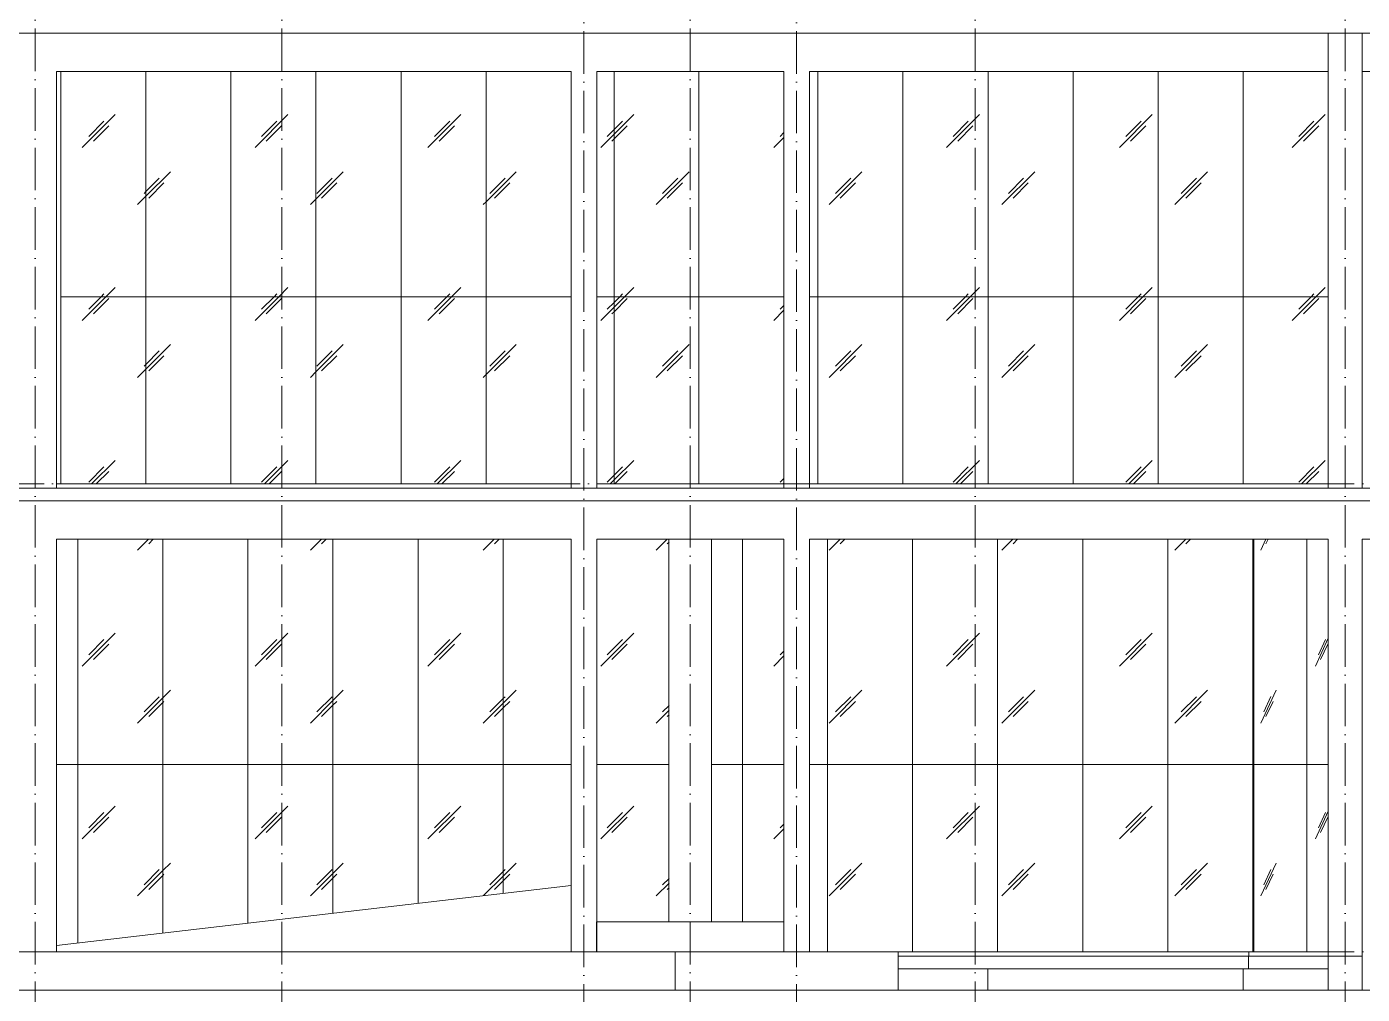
# Model space of a CAD drawing. Header units: millimetres. Extents: x -20608 to 106651, y -8981 to 93550.
# Drawn here: x 16901 to 32601, y -500 to 10875 of the extents above; entities that cross this region are included whole.
import ezdxf

# ---------------------------------------------------------------- set-up
doc = ezdxf.new("R2010")
doc.units = ezdxf.units.MM
doc.linetypes.add('Grid Line', pattern=[14, 10, -2, 0, -2])
for name, color, linetype, lineweight in [('KINH', 152, 'Continuous', 5), ('NET CAT', 3, 'Continuous', 5), ('NET CATConcrete', 3, 'Continuous', 5), ('NET THAY 1', 41, 'Continuous', 5), ('NET-THAY', 2, 'Continuous', 9), ('TRUC', 225, 'Continuous', 5)]:
    doc.layers.add(name, color=color, linetype=linetype, lineweight=lineweight)
pattern_1 = [(45, (40035.4, 1401.6), (0, 2032), [253.6, -2620.09]), (45, (39980.2, 1456.7), (0, 2032), [253.6, -2620.09]), (45, (39904.4, 1325.7), (0, 2032), [546.2, -2327.48]), (45, (38653.7, 2763), (0, 2032), [253.6, -2620.09]), (45, (38598.5, 2818.2), (0, 2032), [253.6, -2620.09]), (45, (38522.6, 2687.1), (0, 2032), [546.2, -2327.48])]
pattern_2 = [(65.059, (16044.06, 1401.56), (-0.013, 2032), [197.76, -2043.23]), (65.059, (16018.4, 1456.7), (-0.013, 2032), [197.76, -2043.23]), (65.059, (15983.1, 1325.7), (-0.013, 2032), [425.95, -1815.05]), (65.059, (15401.45, 2763), (-0.013, 2032), [197.76, -2043.235]), (65.059, (15375.8, 2818.2), (-0.013, 2032), [197.76, -2043.235]), (65.059, (15340.5, 2687.1), (-0.013, 2032), [425.95, -1815.05])]
pattern_3 = [(48.482, (55890.3, 1401.6), (0.009, 2032), [239.49, -2474.37]), (48.482, (55841.4, 1456.7), (0.009, 2032), [239.49, -2474.37]), (48.482, (55774.3, 1325.7), (0.009, 2032), [515.82, -2198.03]), (48.482, (54667, 2763), (0.009, 2032), [239.49, -2474.37]), (48.482, (54618.2, 2818.2), (0.009, 2032), [239.49, -2474.37]), (48.482, (54551, 2687.1), (0.009, 2032), [515.82, -2198.03])]

# ---------------------------------------------------------------- blocks, each defined once
blk = doc.blocks.new('Railing - Railing-489137-MẶT ĐỨNG 1-14')
at = {"layer": 'NET THAY 1', "color": 7}
for p, q in [((17251, 74), (23301, 780)), ((16617, 0), (16751, 16))]:
    blk.add_line(p, q, dxfattribs=at)
blk = doc.blocks.new('ALC1807-ASCENT PLAZA-TANG HAM_rvt-1-MẶT ĐỨNG 1-14')
at = {"lineweight": 5}
blk.add_blockref('Railing - Railing-489137-MẶT ĐỨNG 1-14', (0, 0), dxfattribs=at)
blk = doc.blocks.new('System Panel - Glazed-V90-MẶT ĐỨNG 1-14')
at = {"layer": 'KINH'}
h = blk.add_hatch(dxfattribs=at)
h.set_pattern_fill('FP_3', color=256, style=0, pattern_type=2)
h.set_pattern_definition(pattern_1)
h.paths.add_polyline_path([(32201, 5500), (32201, 7700), (31201, 7700), (31201, 5500)], flags=0)
at = {"layer": 'KINH', "color": 7}
for p, q in [((32201, 7700), (31201, 7700)), ((31201, 7700), (31201, 5500))]:
    blk.add_line(p, q, dxfattribs=at)
blk = doc.blocks.new('System Panel - Glazed-V91-MẶT ĐỨNG 1-14')
at = {"layer": 'KINH'}
h = blk.add_hatch(dxfattribs=at)
h.set_pattern_fill('FP_3', color=256, style=0, pattern_type=2)
h.set_pattern_definition(pattern_1)
h.paths.add_polyline_path([(31201, 5500), (31201, 7700), (30201, 7700), (30201, 5500)], flags=0)
at = {"layer": 'KINH', "color": 7}
for p, q in [((31201, 7700), (30201, 7700)), ((30201, 7700), (30201, 5500)), ((31201, 5500), (31201, 7700))]:
    blk.add_line(p, q, dxfattribs=at)
blk = doc.blocks.new('System Panel - Glazed-V92-MẶT ĐỨNG 1-14')
at = {"layer": 'KINH'}
h = blk.add_hatch(dxfattribs=at)
h.set_pattern_fill('FP_3', color=256, style=0, pattern_type=2)
h.set_pattern_definition(pattern_1)
h.paths.add_polyline_path([(29201, 5500), (30201, 5500), (30201, 7700), (29201, 7700)], flags=0)
at = {"layer": 'KINH', "color": 7}
for p, q in [((30201, 7700), (29201, 7700)), ((29201, 7700), (29201, 5500)), ((30201, 5500), (30201, 7700))]:
    blk.add_line(p, q, dxfattribs=at)
blk = doc.blocks.new('System Panel - Glazed-V93-MẶT ĐỨNG 1-14')
at = {"layer": 'KINH'}
h = blk.add_hatch(dxfattribs=at)
h.set_pattern_fill('FP_3', color=256, style=0, pattern_type=2)
h.set_pattern_definition(pattern_1)
h.paths.add_polyline_path([(29201, 5500), (29201, 7700), (28201, 7700), (28201, 5500)], flags=0)
at = {"layer": 'KINH', "color": 7}
for p, q in [((29201, 7700), (28201, 7700)), ((28201, 7700), (28201, 5500)), ((29201, 5500), (29201, 7700))]:
    blk.add_line(p, q, dxfattribs=at)
blk = doc.blocks.new('System Panel - Glazed-V94-MẶT ĐỨNG 1-14')
at = {"layer": 'KINH'}
h = blk.add_hatch(dxfattribs=at)
h.set_pattern_fill('FP_3', color=256, style=0, pattern_type=2)
h.set_pattern_definition(pattern_1)
h.paths.add_polyline_path([(28201, 5500), (28201, 7700), (27201, 7700), (27201, 5500)], flags=0)
at = {"layer": 'KINH', "color": 7}
for p, q in [((28201, 7700), (27201, 7700)), ((27201, 7700), (27201, 5500)), ((28201, 5500), (28201, 7700))]:
    blk.add_line(p, q, dxfattribs=at)
blk = doc.blocks.new('System Panel - Glazed-V95-MẶT ĐỨNG 1-14')
at = {"layer": 'KINH'}
h = blk.add_hatch(dxfattribs=at)
h.set_pattern_fill('FP_3', color=256, style=0, pattern_type=2)
h.set_pattern_definition(pattern_1)
h.paths.add_polyline_path([(26201, 5500), (27201, 5500), (27201, 7700), (26201, 7700)], flags=0)
at = {"layer": 'KINH', "color": 7}
for p, q in [((27201, 7700), (26201, 7700)), ((26201, 7700), (26201, 5500)), ((27201, 5500), (27201, 7700))]:
    blk.add_line(p, q, dxfattribs=at)
blk = doc.blocks.new('System Panel - Glazed-562270-MẶT ĐỨNG 1-14')
at = {"layer": 'KINH', "color": 7}
for p, q in [((26201, 7700), (26101, 7700)), ((26201, 5500), (26201, 7700))]:
    blk.add_line(p, q, dxfattribs=at)
blk = doc.blocks.new('System Panel - Glazed-V96-MẶT ĐỨNG 1-14')
at = {"layer": 'KINH'}
h = blk.add_hatch(dxfattribs=at)
h.set_pattern_fill('FP_3', color=256, style=0, pattern_type=2)
h.set_pattern_definition(pattern_1)
h.paths.add_polyline_path([(25801, 5500), (25801, 7700), (24801, 7700), (24801, 5500)], flags=0)
at = {"layer": 'KINH', "color": 7}
for p, q in [((25801, 7700), (24801, 7700)), ((24801, 7700), (24801, 5500))]:
    blk.add_line(p, q, dxfattribs=at)
blk = doc.blocks.new('System Panel - Glazed-616671-MẶT ĐỨNG 1-14')
at = {"layer": 'KINH'}
h = blk.add_hatch(dxfattribs=at)
h.set_pattern_fill('FP_3', color=256, style=0, pattern_type=2)
h.set_pattern_definition(pattern_1)
h.paths.add_polyline_path([(24801, 5500), (24801, 7700), (23806, 7700), (23806, 5500)], flags=0)
at = {"layer": 'KINH', "color": 7}
for p, q in [((24801, 7700), (23806, 7700)), ((23806, 7700), (23806, 5500)), ((24801, 5500), (24801, 7700))]:
    blk.add_line(p, q, dxfattribs=at)
blk = doc.blocks.new('System Panel - Glazed-616675-MẶT ĐỨNG 1-14')
at = {"layer": 'KINH'}
h = blk.add_hatch(dxfattribs=at)
h.set_pattern_fill('FP_3', color=256, style=0, pattern_type=2)
h.set_pattern_definition(pattern_1)
h.paths.add_polyline_path([(23806, 5500), (23806, 7700), (23601, 7700), (23601, 5500)], flags=0)
at = {"layer": 'KINH', "color": 7}
for p, q in [((23806, 7700), (23601, 7700)), ((23806, 5500), (23806, 7700))]:
    blk.add_line(p, q, dxfattribs=at)
blk = doc.blocks.new('System Panel - Glazed-V97-MẶT ĐỨNG 1-14')
at = {"layer": 'KINH'}
h = blk.add_hatch(dxfattribs=at)
h.set_pattern_fill('FP_3', color=256, style=0, pattern_type=2)
h.set_pattern_definition(pattern_1)
h.paths.add_polyline_path([(23301, 5500), (23301, 7700), (22301, 7700), (22301, 5500)], flags=0)
at = {"layer": 'KINH', "color": 7}
for p, q in [((23301, 7700), (22301, 7700)), ((22301, 7700), (22301, 5500))]:
    blk.add_line(p, q, dxfattribs=at)
blk = doc.blocks.new('System Panel - Glazed-V98-MẶT ĐỨNG 1-14')
at = {"layer": 'KINH'}
h = blk.add_hatch(dxfattribs=at)
h.set_pattern_fill('FP_3', color=256, style=0, pattern_type=2)
h.set_pattern_definition(pattern_1)
h.paths.add_polyline_path([(22301, 5500), (22301, 7700), (21301, 7700), (21301, 5500)], flags=0)
at = {"layer": 'KINH', "color": 7}
for p, q in [((22301, 7700), (21301, 7700)), ((21301, 7700), (21301, 5500)), ((22301, 5500), (22301, 7700))]:
    blk.add_line(p, q, dxfattribs=at)
blk = doc.blocks.new('System Panel - Glazed-V99-MẶT ĐỨNG 1-14')
at = {"layer": 'KINH'}
h = blk.add_hatch(dxfattribs=at)
h.set_pattern_fill('FP_3', color=256, style=0, pattern_type=2)
h.set_pattern_definition(pattern_1)
h.paths.add_polyline_path([(21301, 5500), (21301, 7700), (20301, 7700), (20301, 5500)], flags=0)
at = {"layer": 'KINH', "color": 7}
for p, q in [((21301, 7700), (20301, 7700)), ((20301, 7700), (20301, 5500)), ((21301, 5500), (21301, 7700))]:
    blk.add_line(p, q, dxfattribs=at)
blk = doc.blocks.new('System Panel - Glazed-V100-MẶT ĐỨNG 1-14')
at = {"layer": 'KINH'}
h = blk.add_hatch(dxfattribs=at)
h.set_pattern_fill('FP_3', color=256, style=0, pattern_type=2)
h.set_pattern_definition(pattern_1)
h.paths.add_polyline_path([(20301, 5500), (20301, 7700), (19301, 7700), (19301, 5500)], flags=0)
at = {"layer": 'KINH', "color": 7}
for p, q in [((20301, 7700), (19301, 7700)), ((19301, 7700), (19301, 5500)), ((20301, 5500), (20301, 7700))]:
    blk.add_line(p, q, dxfattribs=at)
blk = doc.blocks.new('System Panel - Glazed-V101-MẶT ĐỨNG 1-14')
at = {"layer": 'KINH'}
h = blk.add_hatch(dxfattribs=at)
h.set_pattern_fill('FP_3', color=256, style=0, pattern_type=2)
h.set_pattern_definition(pattern_1)
h.paths.add_polyline_path([(19301, 5500), (19301, 7700), (18301, 7700), (18301, 5500)], flags=0)
at = {"layer": 'KINH', "color": 7}
for p, q in [((19301, 7700), (18301, 7700)), ((18301, 7700), (18301, 5500)), ((19301, 5500), (19301, 7700))]:
    blk.add_line(p, q, dxfattribs=at)
blk = doc.blocks.new('System Panel - Glazed-V102-MẶT ĐỨNG 1-14')
at = {"layer": 'KINH'}
h = blk.add_hatch(dxfattribs=at)
h.set_pattern_fill('FP_3', color=256, style=0, pattern_type=2)
h.set_pattern_definition(pattern_1)
h.paths.add_polyline_path([(18301, 5500), (18301, 7700), (17301, 7700), (17301, 5500)], flags=0)
at = {"layer": 'KINH', "color": 7}
for p, q in [((18301, 7700), (17301, 7700)), ((17301, 7700), (17301, 5500)), ((18301, 5500), (18301, 7700))]:
    blk.add_line(p, q, dxfattribs=at)
blk = doc.blocks.new('System Panel - Glazed-V125-MẶT ĐỨNG 1-14')
at = {"layer": 'KINH'}
h = blk.add_hatch(dxfattribs=at)
h.set_pattern_fill('FP_3', color=256, style=0, pattern_type=2)
h.set_pattern_definition(pattern_1)
h.paths.add_polyline_path([(23301, 7700), (23301, 10350), (22301, 10350), (22301, 7700)], flags=0)
at = {"layer": 'KINH', "color": 7}
for p, q in [((22301, 10350), (22301, 7700)), ((22301, 7700), (23301, 7700))]:
    blk.add_line(p, q, dxfattribs=at)
blk = doc.blocks.new('System Panel - Glazed-V126-MẶT ĐỨNG 1-14')
at = {"layer": 'KINH'}
h = blk.add_hatch(dxfattribs=at)
h.set_pattern_fill('FP_3', color=256, style=0, pattern_type=2)
h.set_pattern_definition(pattern_1)
h.paths.add_polyline_path([(22301, 7700), (22301, 10350), (21301, 10350), (21301, 7700)], flags=0)
at = {"layer": 'KINH', "color": 7}
for p, q in [((21301, 10350), (21301, 7700)), ((22301, 7700), (22301, 10350)), ((21301, 7700), (22301, 7700))]:
    blk.add_line(p, q, dxfattribs=at)
blk = doc.blocks.new('System Panel - Glazed-V127-MẶT ĐỨNG 1-14')
at = {"layer": 'KINH'}
h = blk.add_hatch(dxfattribs=at)
h.set_pattern_fill('FP_3', color=256, style=0, pattern_type=2)
h.set_pattern_definition(pattern_1)
h.paths.add_polyline_path([(21301, 7700), (21301, 10350), (20301, 10350), (20301, 7700)], flags=0)
at = {"layer": 'KINH', "color": 7}
for p, q in [((20301, 10350), (20301, 7700)), ((21301, 7700), (21301, 10350)), ((20301, 7700), (21301, 7700))]:
    blk.add_line(p, q, dxfattribs=at)
blk = doc.blocks.new('System Panel - Glazed-V128-MẶT ĐỨNG 1-14')
at = {"layer": 'KINH'}
h = blk.add_hatch(dxfattribs=at)
h.set_pattern_fill('FP_3', color=256, style=0, pattern_type=2)
h.set_pattern_definition(pattern_1)
h.paths.add_polyline_path([(20301, 7700), (20301, 10350), (19301, 10350), (19301, 7700)], flags=0)
at = {"layer": 'KINH', "color": 7}
for p, q in [((19301, 10350), (19301, 7700)), ((20301, 7700), (20301, 10350)), ((19301, 7700), (20301, 7700))]:
    blk.add_line(p, q, dxfattribs=at)
blk = doc.blocks.new('System Panel - Glazed-V129-MẶT ĐỨNG 1-14')
at = {"layer": 'KINH'}
h = blk.add_hatch(dxfattribs=at)
h.set_pattern_fill('FP_3', color=256, style=0, pattern_type=2)
h.set_pattern_definition(pattern_1)
h.paths.add_polyline_path([(19301, 7700), (19301, 10350), (18301, 10350), (18301, 7700)], flags=0)
at = {"layer": 'KINH', "color": 7}
for p, q in [((18301, 10350), (18301, 7700)), ((19301, 7700), (19301, 10350)), ((18301, 7700), (19301, 7700))]:
    blk.add_line(p, q, dxfattribs=at)
blk = doc.blocks.new('System Panel - Glazed-V130-MẶT ĐỨNG 1-14')
at = {"layer": 'KINH'}
h = blk.add_hatch(dxfattribs=at)
h.set_pattern_fill('FP_3', color=256, style=0, pattern_type=2)
h.set_pattern_definition(pattern_1)
h.paths.add_polyline_path([(18301, 7700), (18301, 10350), (17301, 10350), (17301, 7700)], flags=0)
at = {"layer": 'KINH', "color": 7}
for p, q in [((17301, 10350), (17301, 7700)), ((18301, 7700), (18301, 10350)), ((17301, 7700), (18301, 7700))]:
    blk.add_line(p, q, dxfattribs=at)
blk = doc.blocks.new('System Panel - Glazed-V131-MẶT ĐỨNG 1-14')
at = {"layer": 'KINH'}
h = blk.add_hatch(dxfattribs=at)
h.set_pattern_fill('FP_3', color=256, style=0, pattern_type=2)
h.set_pattern_definition(pattern_1)
h.paths.add_polyline_path([(24801, 7700), (25801, 7700), (25801, 10350), (24801, 10350), (24801, 8134)], flags=0)
at = {"layer": 'KINH', "color": 7}
for p, q in [((24801, 10350), (24801, 7700)), ((24801, 7700), (25801, 7700))]:
    blk.add_line(p, q, dxfattribs=at)
blk = doc.blocks.new('System Panel - Glazed-616672-MẶT ĐỨNG 1-14')
at = {"layer": 'KINH'}
h = blk.add_hatch(dxfattribs=at)
h.set_pattern_fill('FP_3', color=256, style=0, pattern_type=2)
h.set_pattern_definition(pattern_1)
h.paths.add_polyline_path([(24801, 7700), (24801, 10350), (23806, 10350), (23806, 7700)], flags=0)
at = {"layer": 'KINH', "color": 7}
for p, q in [((23806, 10350), (23806, 7700)), ((24801, 7700), (24801, 10350)), ((23806, 7700), (24801, 7700))]:
    blk.add_line(p, q, dxfattribs=at)
blk = doc.blocks.new('System Panel - Glazed-616676-MẶT ĐỨNG 1-14')
at = {"layer": 'KINH'}
h = blk.add_hatch(dxfattribs=at)
h.set_pattern_fill('FP_3', color=256, style=0, pattern_type=2)
h.set_pattern_definition(pattern_1)
h.paths.add_polyline_path([(23601, 7700), (23806, 7700), (23806, 10350), (23601, 10350), (23601, 8134)], flags=0)
at = {"layer": 'KINH', "color": 7}
for p, q in [((23806, 7700), (23806, 10350)), ((23601, 7700), (23806, 7700))]:
    blk.add_line(p, q, dxfattribs=at)
blk = doc.blocks.new('System Panel - Glazed-V132-MẶT ĐỨNG 1-14')
at = {"layer": 'KINH'}
h = blk.add_hatch(dxfattribs=at)
h.set_pattern_fill('FP_3', color=256, style=0, pattern_type=2)
h.set_pattern_definition(pattern_1)
h.paths.add_polyline_path([(31201, 7700), (32201, 7700), (32201, 10350), (31201, 10350), (31201, 8134)], flags=0)
at = {"layer": 'KINH', "color": 7}
for p, q in [((31201, 10350), (31201, 7700)), ((31201, 7700), (32201, 7700))]:
    blk.add_line(p, q, dxfattribs=at)
blk = doc.blocks.new('System Panel - Glazed-V133-MẶT ĐỨNG 1-14')
at = {"layer": 'KINH'}
h = blk.add_hatch(dxfattribs=at)
h.set_pattern_fill('FP_3', color=256, style=0, pattern_type=2)
h.set_pattern_definition(pattern_1)
h.paths.add_polyline_path([(31201, 7700), (31201, 10350), (30201, 10350), (30201, 7700)], flags=0)
at = {"layer": 'KINH', "color": 7}
for p, q in [((30201, 10350), (30201, 7700)), ((31201, 7700), (31201, 10350)), ((30201, 7700), (31201, 7700))]:
    blk.add_line(p, q, dxfattribs=at)
blk = doc.blocks.new('System Panel - Glazed-V134-MẶT ĐỨNG 1-14')
at = {"layer": 'KINH'}
h = blk.add_hatch(dxfattribs=at)
h.set_pattern_fill('FP_3', color=256, style=0, pattern_type=2)
h.set_pattern_definition(pattern_1)
h.paths.add_polyline_path([(29749, 7700), (30201, 7700), (30201, 10350), (29201, 10350), (29201, 7700)], flags=0)
at = {"layer": 'KINH', "color": 7}
for p, q in [((29201, 10350), (29201, 7700)), ((30201, 7700), (30201, 10350)), ((29201, 7700), (30201, 7700))]:
    blk.add_line(p, q, dxfattribs=at)
blk = doc.blocks.new('System Panel - Glazed-V135-MẶT ĐỨNG 1-14')
at = {"layer": 'KINH'}
h = blk.add_hatch(dxfattribs=at)
h.set_pattern_fill('FP_3', color=256, style=0, pattern_type=2)
h.set_pattern_definition(pattern_1)
h.paths.add_polyline_path([(29201, 7700), (29201, 10350), (28201, 10350), (28201, 7700)], flags=0)
at = {"layer": 'KINH', "color": 7}
for p, q in [((28201, 10350), (28201, 7700)), ((29201, 7700), (29201, 10350)), ((28201, 7700), (29201, 7700))]:
    blk.add_line(p, q, dxfattribs=at)
blk = doc.blocks.new('System Panel - Glazed-V136-MẶT ĐỨNG 1-14')
at = {"layer": 'KINH'}
h = blk.add_hatch(dxfattribs=at)
h.set_pattern_fill('FP_3', color=256, style=0, pattern_type=2)
h.set_pattern_definition(pattern_1)
h.paths.add_polyline_path([(28201, 7700), (28201, 10350), (27201, 10350), (27201, 7700)], flags=0)
at = {"layer": 'KINH', "color": 7}
for p, q in [((27201, 10350), (27201, 7700)), ((28201, 7700), (28201, 10350)), ((27201, 7700), (28201, 7700))]:
    blk.add_line(p, q, dxfattribs=at)
blk = doc.blocks.new('System Panel - Glazed-V137-MẶT ĐỨNG 1-14')
at = {"layer": 'KINH'}
h = blk.add_hatch(dxfattribs=at)
h.set_pattern_fill('FP_3', color=256, style=0, pattern_type=2)
h.set_pattern_definition(pattern_1)
h.paths.add_polyline_path([(27201, 7700), (27201, 10350), (26201, 10350), (26201, 7700), (26569, 7700)], flags=0)
at = {"layer": 'KINH', "color": 7}
for p, q in [((26201, 10350), (26201, 7700)), ((27201, 7700), (27201, 10350)), ((26201, 7700), (27201, 7700))]:
    blk.add_line(p, q, dxfattribs=at)
blk = doc.blocks.new('System Panel - Glazed-562271-MẶT ĐỨNG 1-14')
at = {"layer": 'KINH', "color": 7}
for p, q in [((26201, 7700), (26201, 10350)), ((26101, 7700), (26201, 7700))]:
    blk.add_line(p, q, dxfattribs=at)
blk = doc.blocks.new('System Panel - Glazed-397408-MẶT ĐỨNG 1-14')
at = {"layer": 'KINH'}
h = blk.add_hatch(dxfattribs=at)
h.set_pattern_fill('FP_10', color=256, style=0, pattern_type=2)
h.set_pattern_definition(pattern_2)
h.paths.add_polyline_path([(32201, 0), (32201, 2200), (31950, 2200), (31950, 0)], flags=0)
at = {"layer": 'KINH', "color": 7}
for p, q in [((32201, 2200), (31950, 2200)), ((31950, 2200), (31950, 0)), ((31950, 0), (32201, 0))]:
    blk.add_line(p, q, dxfattribs=at)
blk = doc.blocks.new('System Panel - Glazed-617959-MẶT ĐỨNG 1-14')
at = {"layer": 'KINH'}
h = blk.add_hatch(dxfattribs=at)
h.set_pattern_fill('FP_13', color=256, style=0, pattern_type=2)
h.set_pattern_definition(pattern_3)
h.paths.add_polyline_path([(31325, 0), (31325, 2200), (31314, 2200), (31314, 0)], flags=0)
h = blk.add_hatch(dxfattribs=at)
h.set_pattern_fill('FP_10', color=256, style=0, pattern_type=2)
h.set_pattern_definition(pattern_2)
h.paths.add_polyline_path([(31950, 0), (31950, 2200), (31325, 2200), (31325, 0)], flags=0)
at = {"layer": 'KINH', "color": 7}
for p, q in [((31325, 2200), (31314, 2200)), ((31950, 2200), (31325, 2200)), ((31325, 2200), (31325, 0)), ((31950, 0), (31950, 2200)), ((31325, 0), (31314, 0)), ((31325, 0), (31950, 0))]:
    blk.add_line(p, q, dxfattribs=at)
blk = doc.blocks.new('System Panel - Glazed-V340-MẶT ĐỨNG 1-14')
at = {"layer": 'KINH'}
h = blk.add_hatch(dxfattribs=at)
h.set_pattern_fill('FP_3', color=256, style=0, pattern_type=2)
h.set_pattern_definition(pattern_1)
h.paths.add_polyline_path([(31307, 0), (31314, 0), (31314, 2200), (30314, 2200), (30314, 0), (31267, 0)], flags=0)
at = {"layer": 'KINH', "color": 7}
for p, q in [((31314, 2200), (30314, 2200)), ((30314, 2200), (30314, 0)), ((31314, 0), (31314, 2200)), ((31307, 0), (31314, 0))]:
    blk.add_line(p, q, dxfattribs=at)
blk = doc.blocks.new('System Panel - Glazed-V341-MẶT ĐỨNG 1-14')
at = {"layer": 'KINH'}
h = blk.add_hatch(dxfattribs=at)
h.set_pattern_fill('FP_3', color=256, style=0, pattern_type=2)
h.set_pattern_definition(pattern_1)
h.paths.add_polyline_path([(30314, 0), (30314, 2200), (29314, 2200), (29314, 0), (29749, 0)], flags=0)
at = {"layer": 'KINH', "color": 7}
for p, q in [((30314, 2200), (29314, 2200)), ((29314, 2200), (29314, 0)), ((30314, 0), (30314, 2200))]:
    blk.add_line(p, q, dxfattribs=at)
blk = doc.blocks.new('System Panel - Glazed-V342-MẶT ĐỨNG 1-14')
at = {"layer": 'KINH'}
h = blk.add_hatch(dxfattribs=at)
h.set_pattern_fill('FP_3', color=256, style=0, pattern_type=2)
h.set_pattern_definition(pattern_1)
h.paths.add_polyline_path([(29314, 0), (29314, 2200), (28314, 2200), (28314, 0)], flags=0)
at = {"layer": 'KINH', "color": 7}
for p, q in [((29314, 2200), (28314, 2200)), ((28314, 2200), (28314, 0)), ((29314, 0), (29314, 2200))]:
    blk.add_line(p, q, dxfattribs=at)
blk = doc.blocks.new('System Panel - Glazed-V343-MẶT ĐỨNG 1-14')
at = {"layer": 'KINH'}
h = blk.add_hatch(dxfattribs=at)
h.set_pattern_fill('FP_3', color=256, style=0, pattern_type=2)
h.set_pattern_definition(pattern_1)
h.paths.add_polyline_path([(27314, 0), (28314, 0), (28314, 2200), (27314, 2200), (27314, 1612)], flags=0)
at = {"layer": 'KINH', "color": 7}
for p, q in [((28314, 2200), (27314, 2200)), ((27314, 2200), (27314, 0)), ((28314, 0), (28314, 2200))]:
    blk.add_line(p, q, dxfattribs=at)
blk = doc.blocks.new('System Panel - Glazed-V344-MẶT ĐỨNG 1-14')
at = {"layer": 'KINH'}
h = blk.add_hatch(dxfattribs=at)
h.set_pattern_fill('FP_3', color=256, style=0, pattern_type=2)
h.set_pattern_definition(pattern_1)
h.paths.add_polyline_path([(26997, 0), (27314, 0), (27314, 2200), (26314, 2200), (26314, 0), (26957, 0)], flags=0)
at = {"layer": 'KINH', "color": 7}
for p, q in [((27314, 2200), (26314, 2200)), ((26314, 2200), (26314, 0)), ((27314, 0), (27314, 2200))]:
    blk.add_line(p, q, dxfattribs=at)
blk = doc.blocks.new('System Panel - Glazed-V345-MẶT ĐỨNG 1-14')
at = {"layer": 'KINH'}
h = blk.add_hatch(dxfattribs=at)
h.set_pattern_fill('FP_3', color=256, style=0, pattern_type=2)
h.set_pattern_definition(pattern_1)
h.paths.add_polyline_path([(26314, 0), (26314, 2200), (26101, 2200), (26101, 0), (26237, 0)], flags=0)
h.paths.add_polyline_path([(25314, 350), (25801, 350), (25801, 2200), (25314, 2200), (25314, 1612)], flags=0)
at = {"layer": 'KINH', "color": 7}
for p, q in [((25801, 2200), (25314, 2200)), ((25314, 2200), (25314, 350)), ((26314, 2200), (26101, 2200)), ((26314, 0), (26314, 2200))]:
    blk.add_line(p, q, dxfattribs=at)
blk = doc.blocks.new('System Panel - Glazed-617960-MẶT ĐỨNG 1-14')
at = {"layer": 'KINH', "color": 7}
for p, q in [((25314, 2200), (24951, 2200)), ((25314, 350), (25314, 2200))]:
    blk.add_line(p, q, dxfattribs=at)
blk = doc.blocks.new('System Panel - Glazed-V346-MẶT ĐỨNG 1-14')
at = {"layer": 'KINH'}
h = blk.add_hatch(dxfattribs=at)
h.set_pattern_fill('FP_3', color=256, style=0, pattern_type=2)
h.set_pattern_definition(pattern_1)
h.paths.add_polyline_path([(24451, 350), (24451, 2200), (23601, 2200), (23601, 350)], flags=0)
at = {"layer": 'KINH', "color": 7}
blk.add_line((24451, 2200), (23601, 2200), dxfattribs=at)
blk = doc.blocks.new('System Panel - Glazed-V347-MẶT ĐỨNG 1-14')
at = {"layer": 'KINH'}
h = blk.add_hatch(dxfattribs=at)
h.set_pattern_fill('FP_3', color=256, style=0, pattern_type=2)
h.set_pattern_definition(pattern_1)
h.paths.add_polyline_path([(22501, 687), (23301, 780), (23301, 2200), (22501, 2200), (22501, 815)], flags=0)
at = {"layer": 'KINH', "color": 7}
for p, q in [((23301, 2200), (22501, 2200)), ((22501, 2200), (22501, 687))]:
    blk.add_line(p, q, dxfattribs=at)
blk = doc.blocks.new('System Panel - Glazed-V348-MẶT ĐỨNG 1-14')
at = {"layer": 'KINH'}
h = blk.add_hatch(dxfattribs=at)
h.set_pattern_fill('FP_3', color=256, style=0, pattern_type=2)
h.set_pattern_definition(pattern_1)
h.paths.add_polyline_path([(21501, 570), (22501, 687), (22501, 2200), (21501, 2200), (21501, 815)], flags=0)
at = {"layer": 'KINH', "color": 7}
for p, q in [((22501, 2200), (21501, 2200)), ((21501, 2200), (21501, 570)), ((22501, 687), (22501, 2200))]:
    blk.add_line(p, q, dxfattribs=at)
blk = doc.blocks.new('System Panel - Glazed-V349-MẶT ĐỨNG 1-14')
at = {"layer": 'KINH'}
h = blk.add_hatch(dxfattribs=at)
h.set_pattern_fill('FP_3', color=256, style=0, pattern_type=2)
h.set_pattern_definition(pattern_1)
h.paths.add_polyline_path([(20501, 454), (21501, 570), (21501, 2200), (20501, 2200), (20501, 815)], flags=0)
at = {"layer": 'KINH', "color": 7}
for p, q in [((21501, 2200), (20501, 2200)), ((20501, 2200), (20501, 454)), ((21501, 570), (21501, 2200))]:
    blk.add_line(p, q, dxfattribs=at)
blk = doc.blocks.new('System Panel - Glazed-V350-MẶT ĐỨNG 1-14')
at = {"layer": 'KINH'}
h = blk.add_hatch(dxfattribs=at)
h.set_pattern_fill('FP_3', color=256, style=0, pattern_type=2)
h.set_pattern_definition(pattern_1)
h.paths.add_polyline_path([(19501, 337), (20501, 454), (20501, 2200), (19501, 2200), (19501, 815)], flags=0)
at = {"layer": 'KINH', "color": 7}
for p, q in [((20501, 2200), (19501, 2200)), ((19501, 2200), (19501, 337)), ((20501, 454), (20501, 2200))]:
    blk.add_line(p, q, dxfattribs=at)
blk = doc.blocks.new('System Panel - Glazed-V351-MẶT ĐỨNG 1-14')
at = {"layer": 'KINH'}
h = blk.add_hatch(dxfattribs=at)
h.set_pattern_fill('FP_3', color=256, style=0, pattern_type=2)
h.set_pattern_definition(pattern_1)
h.paths.add_polyline_path([(18501, 220), (19501, 337), (19501, 2200), (18501, 2200), (18501, 815)], flags=0)
at = {"layer": 'KINH', "color": 7}
for p, q in [((19501, 2200), (18501, 2200)), ((18501, 2200), (18501, 220)), ((19501, 337), (19501, 2200))]:
    blk.add_line(p, q, dxfattribs=at)
blk = doc.blocks.new('System Panel - Glazed-V352-MẶT ĐỨNG 1-14')
at = {"layer": 'KINH'}
h = blk.add_hatch(dxfattribs=at)
h.set_pattern_fill('FP_3', color=256, style=0, pattern_type=2)
h.set_pattern_definition(pattern_1)
h.paths.add_polyline_path([(17501, 103), (18501, 220), (18501, 2200), (17501, 2200), (17501, 815)], flags=0)
at = {"layer": 'KINH', "color": 7}
for p, q in [((18501, 2200), (17501, 2200)), ((17501, 2200), (17501, 103)), ((18501, 220), (18501, 2200))]:
    blk.add_line(p, q, dxfattribs=at)
blk = doc.blocks.new('System Panel - Glazed-584471-MẶT ĐỨNG 1-14')
at = {"layer": 'KINH', "color": 7}
for p, q in [((17501, 2200), (17251, 2200)), ((17501, 103), (17501, 2200))]:
    blk.add_line(p, q, dxfattribs=at)
blk = doc.blocks.new('System Panel - Glazed-587544-MẶT ĐỨNG 1-14')
at = {"layer": 'KINH'}
h = blk.add_hatch(dxfattribs=at)
h.set_pattern_fill('FP_10', color=256, style=0, pattern_type=2)
h.set_pattern_definition(pattern_2)
h.paths.add_polyline_path([(32201, 2200), (32201, 4850), (31950, 4850), (31950, 2200)], flags=0)
at = {"layer": 'KINH', "color": 7}
for p, q in [((31950, 4850), (31950, 2200)), ((31950, 2200), (32201, 2200))]:
    blk.add_line(p, q, dxfattribs=at)
blk = doc.blocks.new('System Panel - Glazed-617961-MẶT ĐỨNG 1-14')
at = {"layer": 'KINH'}
h = blk.add_hatch(dxfattribs=at)
h.set_pattern_fill('FP_13', color=256, style=0, pattern_type=2)
h.set_pattern_definition(pattern_3)
h.paths.add_polyline_path([(31325, 2200), (31325, 4850), (31314, 4850), (31314, 2200)], flags=0)
h = blk.add_hatch(dxfattribs=at)
h.set_pattern_fill('FP_10', color=256, style=0, pattern_type=2)
h.set_pattern_definition(pattern_2)
h.paths.add_polyline_path([(31950, 2200), (31950, 4850), (31325, 4850), (31325, 2200)], flags=0)
at = {"layer": 'KINH', "color": 7}
for p, q in [((31325, 4850), (31325, 2200)), ((31950, 2200), (31950, 4850)), ((31325, 2200), (31314, 2200)), ((31325, 2200), (31950, 2200))]:
    blk.add_line(p, q, dxfattribs=at)
blk = doc.blocks.new('System Panel - Glazed-V363-MẶT ĐỨNG 1-14')
at = {"layer": 'KINH'}
h = blk.add_hatch(dxfattribs=at)
h.set_pattern_fill('FP_3', color=256, style=0, pattern_type=2)
h.set_pattern_definition(pattern_1)
h.paths.add_polyline_path([(31314, 2200), (31314, 4850), (30314, 4850), (30314, 2200)], flags=0)
at = {"layer": 'KINH', "color": 7}
for p, q in [((30314, 4850), (30314, 2200)), ((31314, 2200), (31314, 4850)), ((30314, 2200), (31314, 2200))]:
    blk.add_line(p, q, dxfattribs=at)
blk = doc.blocks.new('System Panel - Glazed-V364-MẶT ĐỨNG 1-14')
at = {"layer": 'KINH'}
h = blk.add_hatch(dxfattribs=at)
h.set_pattern_fill('FP_3', color=256, style=0, pattern_type=2)
h.set_pattern_definition(pattern_1)
h.paths.add_polyline_path([(30314, 2200), (30314, 4850), (29314, 4850), (29314, 2200), (29749, 2200)], flags=0)
at = {"layer": 'KINH', "color": 7}
for p, q in [((29314, 4850), (29314, 2200)), ((30314, 2200), (30314, 4850)), ((29314, 2200), (30314, 2200))]:
    blk.add_line(p, q, dxfattribs=at)
blk = doc.blocks.new('System Panel - Glazed-V365-MẶT ĐỨNG 1-14')
at = {"layer": 'KINH'}
h = blk.add_hatch(dxfattribs=at)
h.set_pattern_fill('FP_3', color=256, style=0, pattern_type=2)
h.set_pattern_definition(pattern_1)
h.paths.add_polyline_path([(29314, 2200), (29314, 4850), (28314, 4850), (28314, 2200)], flags=0)
at = {"layer": 'KINH', "color": 7}
for p, q in [((28314, 4850), (28314, 2200)), ((29314, 2200), (29314, 4850)), ((28314, 2200), (29314, 2200))]:
    blk.add_line(p, q, dxfattribs=at)
blk = doc.blocks.new('System Panel - Glazed-V366-MẶT ĐỨNG 1-14')
at = {"layer": 'KINH'}
h = blk.add_hatch(dxfattribs=at)
h.set_pattern_fill('FP_3', color=256, style=0, pattern_type=2)
h.set_pattern_definition(pattern_1)
h.paths.add_polyline_path([(28314, 2200), (28314, 4850), (27314, 4850), (27314, 2200)], flags=0)
at = {"layer": 'KINH', "color": 7}
for p, q in [((27314, 4850), (27314, 2200)), ((28314, 2200), (28314, 4850)), ((27314, 2200), (28314, 2200))]:
    blk.add_line(p, q, dxfattribs=at)
blk = doc.blocks.new('System Panel - Glazed-V367-MẶT ĐỨNG 1-14')
at = {"layer": 'KINH'}
h = blk.add_hatch(dxfattribs=at)
h.set_pattern_fill('FP_3', color=256, style=0, pattern_type=2)
h.set_pattern_definition(pattern_1)
h.paths.add_polyline_path([(27314, 2200), (27314, 4850), (26314, 4850), (26314, 2200)], flags=0)
at = {"layer": 'KINH', "color": 7}
for p, q in [((26314, 4850), (26314, 2200)), ((27314, 2200), (27314, 4850)), ((26314, 2200), (27314, 2200))]:
    blk.add_line(p, q, dxfattribs=at)
blk = doc.blocks.new('System Panel - Glazed-V368-MẶT ĐỨNG 1-14')
at = {"layer": 'KINH'}
h = blk.add_hatch(dxfattribs=at)
h.set_pattern_fill('FP_3', color=256, style=0, pattern_type=2)
h.set_pattern_definition(pattern_1)
h.paths.add_polyline_path([(26314, 2200), (26314, 4850), (26101, 4850), (26101, 2200)], flags=0)
h.paths.add_polyline_path([(25314, 2200), (25801, 2200), (25801, 4850), (25314, 4850)], flags=0)
at = {"layer": 'KINH', "color": 7}
for p, q in [((25314, 4850), (25314, 2200)), ((26314, 2200), (26314, 4850)), ((25314, 2200), (25801, 2200)), ((26101, 2200), (26314, 2200))]:
    blk.add_line(p, q, dxfattribs=at)
blk = doc.blocks.new('System Panel - Glazed-617962-MẶT ĐỨNG 1-14')
at = {"layer": 'KINH', "color": 7}
for p, q in [((25314, 2200), (25314, 4850)), ((24951, 2200), (25314, 2200))]:
    blk.add_line(p, q, dxfattribs=at)
blk = doc.blocks.new('System Panel - Glazed-V369-MẶT ĐỨNG 1-14')
at = {"layer": 'KINH'}
h = blk.add_hatch(dxfattribs=at)
h.set_pattern_fill('FP_3', color=256, style=0, pattern_type=2)
h.set_pattern_definition(pattern_1)
h.paths.add_polyline_path([(24451, 2200), (24451, 4850), (23601, 4850), (23601, 2200)], flags=0)
at = {"layer": 'KINH', "color": 7}
blk.add_line((23601, 2200), (24451, 2200), dxfattribs=at)
blk = doc.blocks.new('System Panel - Glazed-V370-MẶT ĐỨNG 1-14')
at = {"layer": 'KINH'}
h = blk.add_hatch(dxfattribs=at)
h.set_pattern_fill('FP_3', color=256, style=0, pattern_type=2)
h.set_pattern_definition(pattern_1)
h.paths.add_polyline_path([(23301, 2200), (23301, 4850), (22501, 4850), (22501, 2200)], flags=0)
at = {"layer": 'KINH', "color": 7}
for p, q in [((22501, 4850), (22501, 2200)), ((22501, 2200), (23301, 2200))]:
    blk.add_line(p, q, dxfattribs=at)
blk = doc.blocks.new('System Panel - Glazed-V371-MẶT ĐỨNG 1-14')
at = {"layer": 'KINH'}
h = blk.add_hatch(dxfattribs=at)
h.set_pattern_fill('FP_3', color=256, style=0, pattern_type=2)
h.set_pattern_definition(pattern_1)
h.paths.add_polyline_path([(22501, 2200), (22501, 4850), (21501, 4850), (21501, 2200)], flags=0)
at = {"layer": 'KINH', "color": 7}
for p, q in [((21501, 4850), (21501, 2200)), ((22501, 2200), (22501, 4850)), ((21501, 2200), (22501, 2200))]:
    blk.add_line(p, q, dxfattribs=at)
blk = doc.blocks.new('System Panel - Glazed-V372-MẶT ĐỨNG 1-14')
at = {"layer": 'KINH'}
h = blk.add_hatch(dxfattribs=at)
h.set_pattern_fill('FP_3', color=256, style=0, pattern_type=2)
h.set_pattern_definition(pattern_1)
h.paths.add_polyline_path([(21501, 2200), (21501, 4850), (20501, 4850), (20501, 2200)], flags=0)
at = {"layer": 'KINH', "color": 7}
for p, q in [((20501, 4850), (20501, 2200)), ((21501, 2200), (21501, 4850)), ((20501, 2200), (21501, 2200))]:
    blk.add_line(p, q, dxfattribs=at)
blk = doc.blocks.new('System Panel - Glazed-V373-MẶT ĐỨNG 1-14')
at = {"layer": 'KINH'}
h = blk.add_hatch(dxfattribs=at)
h.set_pattern_fill('FP_3', color=256, style=0, pattern_type=2)
h.set_pattern_definition(pattern_1)
h.paths.add_polyline_path([(20501, 2200), (20501, 4850), (19501, 4850), (19501, 2200)], flags=0)
at = {"layer": 'KINH', "color": 7}
for p, q in [((19501, 4850), (19501, 2200)), ((20501, 2200), (20501, 4850)), ((19501, 2200), (20501, 2200))]:
    blk.add_line(p, q, dxfattribs=at)
blk = doc.blocks.new('System Panel - Glazed-V374-MẶT ĐỨNG 1-14')
at = {"layer": 'KINH'}
h = blk.add_hatch(dxfattribs=at)
h.set_pattern_fill('FP_3', color=256, style=0, pattern_type=2)
h.set_pattern_definition(pattern_1)
h.paths.add_polyline_path([(19501, 2200), (19501, 4850), (18501, 4850), (18501, 2200)], flags=0)
at = {"layer": 'KINH', "color": 7}
for p, q in [((18501, 4850), (18501, 2200)), ((19501, 2200), (19501, 4850)), ((18501, 2200), (19501, 2200))]:
    blk.add_line(p, q, dxfattribs=at)
blk = doc.blocks.new('System Panel - Glazed-V375-MẶT ĐỨNG 1-14')
at = {"layer": 'KINH'}
h = blk.add_hatch(dxfattribs=at)
h.set_pattern_fill('FP_3', color=256, style=0, pattern_type=2)
h.set_pattern_definition(pattern_1)
h.paths.add_polyline_path([(18501, 2200), (18501, 4850), (17501, 4850), (17501, 2200)], flags=0)
at = {"layer": 'KINH', "color": 7}
for p, q in [((17501, 4850), (17501, 2200)), ((18501, 2200), (18501, 4850)), ((17501, 2200), (18501, 2200))]:
    blk.add_line(p, q, dxfattribs=at)
blk = doc.blocks.new('System Panel - Glazed-584472-MẶT ĐỨNG 1-14')
at = {"layer": 'KINH', "color": 7}
for p, q in [((17501, 2200), (17501, 4850)), ((17251, 2200), (17501, 2200))]:
    blk.add_line(p, q, dxfattribs=at)
blk = doc.blocks.new('ALC1807-ASCENT PLAZA-TANG 1_2_rvt-1-MẶT ĐỨNG 1-14')
at = {"layer": 'NET-THAY', "color": 10}
for p, q in [((17251, 5500), (23301, 5500)), ((23601, 5500), (25801, 5500)), ((26101, 5500), (32201, 5500)), ((27144, 0), (31267, 0)), ((31267, 0), (31307, 0)), ((31267, 0), (31267, -50)), ((32201, -50), (31267, -50)), ((-20508, -450), (99538, -450))]:
    blk.add_line(p, q, dxfattribs=at)
at = {"layer": 'NET-THAY', "color": 250, "lineweight": 15}
for p, q in [((25801, 350), (23599, 350)), ((23599, 350), (23599, 0)), ((25801, 0), (25801, 350)), ((24525, 0), (10101, 0)), ((24525, 0), (26882, 0)), ((24525, 0), (24525, -450)), ((26882, 0), (27144, 0)), ((27144, -450), (27144, 0))]:
    blk.add_line(p, q, dxfattribs=at)
at = {"color": 10, "lineweight": 9}
for name in ['System Panel - Glazed-V130-MẶT ĐỨNG 1-14', 'System Panel - Glazed-V129-MẶT ĐỨNG 1-14', 'System Panel - Glazed-V128-MẶT ĐỨNG 1-14', 'System Panel - Glazed-V127-MẶT ĐỨNG 1-14', 'System Panel - Glazed-V126-MẶT ĐỨNG 1-14', 'System Panel - Glazed-V125-MẶT ĐỨNG 1-14', 'System Panel - Glazed-616676-MẶT ĐỨNG 1-14', 'System Panel - Glazed-616672-MẶT ĐỨNG 1-14', 'System Panel - Glazed-V131-MẶT ĐỨNG 1-14', 'System Panel - Glazed-562271-MẶT ĐỨNG 1-14', 'System Panel - Glazed-V137-MẶT ĐỨNG 1-14', 'System Panel - Glazed-V136-MẶT ĐỨNG 1-14', 'System Panel - Glazed-V135-MẶT ĐỨNG 1-14', 'System Panel - Glazed-V134-MẶT ĐỨNG 1-14', 'System Panel - Glazed-V133-MẶT ĐỨNG 1-14', 'System Panel - Glazed-V132-MẶT ĐỨNG 1-14', 'System Panel - Glazed-V102-MẶT ĐỨNG 1-14', 'System Panel - Glazed-V101-MẶT ĐỨNG 1-14', 'System Panel - Glazed-V100-MẶT ĐỨNG 1-14', 'System Panel - Glazed-V99-MẶT ĐỨNG 1-14', 'System Panel - Glazed-V98-MẶT ĐỨNG 1-14', 'System Panel - Glazed-V97-MẶT ĐỨNG 1-14', 'System Panel - Glazed-616675-MẶT ĐỨNG 1-14', 'System Panel - Glazed-616671-MẶT ĐỨNG 1-14', 'System Panel - Glazed-V96-MẶT ĐỨNG 1-14', 'System Panel - Glazed-562270-MẶT ĐỨNG 1-14', 'System Panel - Glazed-V95-MẶT ĐỨNG 1-14', 'System Panel - Glazed-V94-MẶT ĐỨNG 1-14', 'System Panel - Glazed-V93-MẶT ĐỨNG 1-14', 'System Panel - Glazed-V92-MẶT ĐỨNG 1-14', 'System Panel - Glazed-V91-MẶT ĐỨNG 1-14', 'System Panel - Glazed-V90-MẶT ĐỨNG 1-14', 'System Panel - Glazed-584472-MẶT ĐỨNG 1-14', 'System Panel - Glazed-V375-MẶT ĐỨNG 1-14', 'System Panel - Glazed-V374-MẶT ĐỨNG 1-14', 'System Panel - Glazed-V373-MẶT ĐỨNG 1-14', 'System Panel - Glazed-V372-MẶT ĐỨNG 1-14', 'System Panel - Glazed-V371-MẶT ĐỨNG 1-14', 'System Panel - Glazed-V370-MẶT ĐỨNG 1-14', 'System Panel - Glazed-V369-MẶT ĐỨNG 1-14', 'System Panel - Glazed-617962-MẶT ĐỨNG 1-14', 'System Panel - Glazed-V368-MẶT ĐỨNG 1-14', 'System Panel - Glazed-V367-MẶT ĐỨNG 1-14', 'System Panel - Glazed-V366-MẶT ĐỨNG 1-14', 'System Panel - Glazed-V365-MẶT ĐỨNG 1-14', 'System Panel - Glazed-V364-MẶT ĐỨNG 1-14', 'System Panel - Glazed-V363-MẶT ĐỨNG 1-14', 'System Panel - Glazed-617961-MẶT ĐỨNG 1-14', 'System Panel - Glazed-587544-MẶT ĐỨNG 1-14', 'System Panel - Glazed-584471-MẶT ĐỨNG 1-14', 'System Panel - Glazed-V352-MẶT ĐỨNG 1-14', 'System Panel - Glazed-V351-MẶT ĐỨNG 1-14', 'System Panel - Glazed-V350-MẶT ĐỨNG 1-14', 'System Panel - Glazed-V349-MẶT ĐỨNG 1-14', 'System Panel - Glazed-V348-MẶT ĐỨNG 1-14', 'System Panel - Glazed-V347-MẶT ĐỨNG 1-14', 'System Panel - Glazed-V346-MẶT ĐỨNG 1-14', 'System Panel - Glazed-617960-MẶT ĐỨNG 1-14', 'System Panel - Glazed-V345-MẶT ĐỨNG 1-14', 'System Panel - Glazed-V344-MẶT ĐỨNG 1-14', 'System Panel - Glazed-V343-MẶT ĐỨNG 1-14', 'System Panel - Glazed-V342-MẶT ĐỨNG 1-14', 'System Panel - Glazed-V341-MẶT ĐỨNG 1-14', 'System Panel - Glazed-V340-MẶT ĐỨNG 1-14', 'System Panel - Glazed-617959-MẶT ĐỨNG 1-14', 'System Panel - Glazed-397408-MẶT ĐỨNG 1-14']:
    blk.add_blockref(name, (0, 0), dxfattribs=at)

msp = doc.modelspace()

# ---------------------------------------------------------------- linework, layer by layer
at = {"layer": 'NET CAT'}
for p, q in [((16750.5, 10800), (17250.5, 10800)), ((23300.5, 10800), (23600.5, 10800)), ((25800.5, 10800), (26100.5, 10800)), ((32200.5, 10800), (32600.5, 10800)), ((32200.5, 5450), (32200.5, 10800)), ((32600.5, 10800), (32600.5, 5450)), ((17250.5, 10350), (17250.5, 5450)), ((23300.5, 10350), (23300.5, 5450)), ((23600.5, 10350), (23600.5, 5450)), ((25800.5, 10350), (25800.5, 5450)), ((26100.5, 10350), (26100.5, 5450)), ((17250.5, 5450), (16750.5, 5450)), ((23600.5, 5450), (23300.5, 5450)), ((26100.5, 5450), (25800.5, 5450)), ((32600.5, 5450), (32200.5, 5450)), ((16750.5, 5300), (17250.5, 5300)), ((23300.5, 5300), (23600.5, 5300)), ((25800.5, 5300), (26100.5, 5300)), ((32200.5, 5300), (32600.5, 5300)), ((17250.5, 4850), (17250.5, 0)), ((23300.5, 4850), (23300.5, 0)), ((23600.5, 4850), (23600.5, 0)), ((24450.5, 4850), (24450.5, 350)), ((24950.5, 4850), (24950.5, 350)), ((25800.5, 4850), (25800.5, 0)), ((26100.5, 4850), (26100.5, 0)), ((32200.5, -50), (32200.5, 4850)), ((32600.5, 4850), (32600.5, -50)), ((32600.5, -50), (32200.5, -50)), ((32200.5, -450), (32200.5, -50)), ((32600.5, -50), (32200.5, -50)), ((32600.5, -50), (32600.5, -447)), ((28197.1, -450), (28197.1, -200)), ((31200.5, -200), (31200.5, -450))]:
    msp.add_line(p, q, dxfattribs=at)
msp.add_lwpolyline([(-20508.1, -450), (99538, -450)], dxfattribs=at)
at = {"layer": 'NET CATConcrete'}
for p, q in [((23300.5, 10800), (17250.5, 10800)), ((25800.5, 10800), (23600.5, 10800)), ((32000.5, 10800), (26100.5, 10800)), ((32200.5, 10800), (32000.5, 10800)), ((32200.5, 10350), (32200.5, 10800)), ((39350.5, 10800), (32600.5, 10800)), ((32600.5, 10800), (32600.5, 10350)), ((17250.5, 10350), (23300.5, 10350)), ((23600.5, 10350), (25800.5, 10350)), ((26100.5, 10350), (32000.5, 10350)), ((32000.5, 10350), (32200.5, 10350)), ((32600.5, 10350), (39350.5, 10350)), ((23300.5, 5300), (17250.5, 5300)), ((25800.5, 5300), (23600.5, 5300)), ((32200.5, 5300), (26100.5, 5300)), ((39350.5, 5300), (32600.5, 5300)), ((17250.5, 4850), (23300.5, 4850)), ((23600.5, 4850), (25800.5, 4850)), ((26100.5, 4850), (32200.5, 4850)), ((32600.5, 4850), (39350.5, 4850))]:
    msp.add_line(p, q, dxfattribs=at)
at = {"layer": 'NET-THAY'}
for p, q in [((60225.2, 10800), (10400.5, 10800)), ((400.5, 5450), (25800.5, 5450)), ((25800.5, 5450), (41000.5, 5450)), ((60225.2, 5300), (10700.5, 5300)), ((27143.7, -50), (32200.5, -50)), ((31261.4, -50), (31261.4, -200)), ((32200.5, -200), (27143.7, -200))]:
    msp.add_line(p, q, dxfattribs=at)
at = {"layer": 'TRUC', "linetype": 'Grid Line', "ltscale": 50}
for p, q in [((17000.5, -4350), (17000.5, 91838.4)), ((19900.5, -4350), (19900.5, 91838.4)), ((23450.5, -5780.6), (23450.5, 91838.4)), ((24700.5, -4350), (24700.5, 91838.4)), ((25950.5, -5780.6), (25950.5, 91838.4)), ((28050.5, -4350), (28050.5, 91838.4)), ((32400.5, -4350), (32400.5, 91838.4)), ((-15600.6, 5500), (103813.4, 5500)), ((-15600.6, 0), (103813.4, 0)), ((-20508.1, -450), (99538, -450))]:
    msp.add_line(p, q, dxfattribs=at)

# ---------------------------------------------------------------- block references
at = {"lineweight": 5}
for name in ['ALC1807-ASCENT PLAZA-TANG 1_2_rvt-1-MẶT ĐỨNG 1-14', 'ALC1807-ASCENT PLAZA-TANG HAM_rvt-1-MẶT ĐỨNG 1-14']:
    msp.add_blockref(name, (0, 0), dxfattribs=at)

doc.saveas('drawing.dxf')
